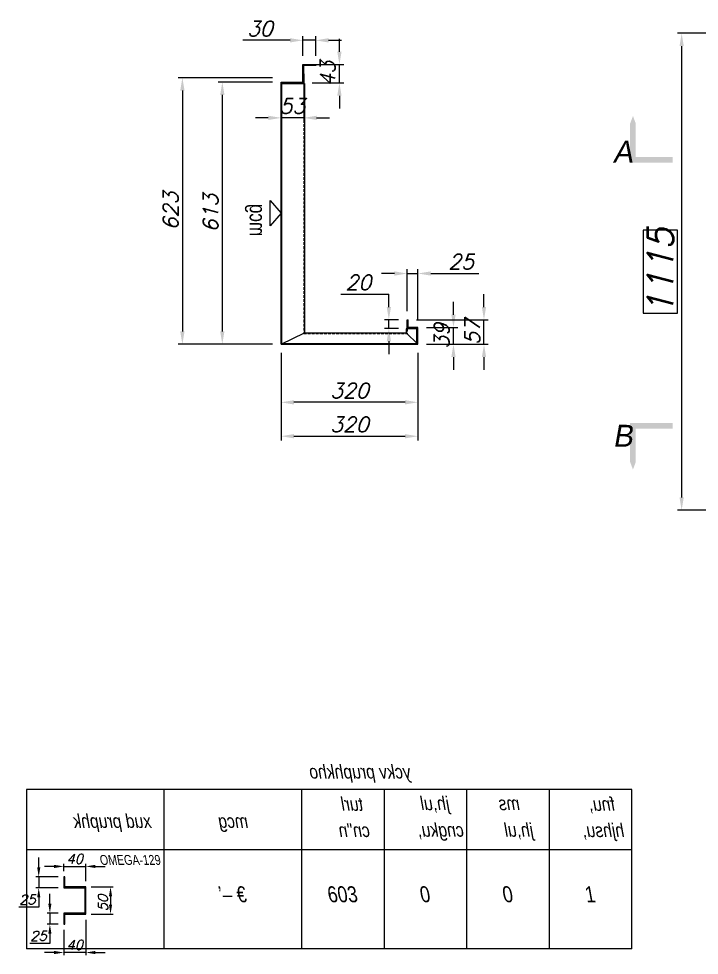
# Model space of a CAD drawing. Extents: x 155194 to 159465, y -160353 to -157536.
# Drawn here: x 155194 to 156786, y -160353 to -158163 of the extents above; entities that cross this region are included whole.
import ezdxf
from ezdxf.enums import TextEntityAlignment as Align

# ---------------------------------------------------------------- set-up
doc = ezdxf.new("R2010")
doc.units = 0
doc.linetypes.add('HIDDEN', pattern=[9.525, 6.35, -3.175])
doc.layers.add('A-STRS-1', color=6, linetype='Continuous', lineweight=18)
doc.layers.add('hat hide', color=146, linetype='Continuous', lineweight=18)
doc.layers.add('Dim WidthForAreaNetto', color=6, linetype='Continuous', plot=False)
for name, color, linetype in [('FRAME PROFILE', 1, 'Continuous'), ('HAT', 5, 'Continuous'), ('צבע', 7, 'Continuous')]:
    doc.layers.add(name, color=color, linetype=linetype)
doc.styles.add('010018$0$DIM', font='SIMPLEX.shx', dxfattribs={"oblique": 15})
doc.styles.add('HEBTXT', font='HEBTXT.shx')
doc.styles.add('MIHAL', font='sivan.shx', dxfattribs={"height": 20})
doc.styles.add('S', font='SIVAN_M.SHX', dxfattribs={"height": 10})
doc.styles.get("Standard").update_dxf_attribs({"font": 'arial.ttf'})
doc.styles.add('TEXTHEB', font='techno_m')
doc.dimstyles.new('PANELIM', dxfattribs={"dimtxt": 35, "dimasz": 30, "dimexe": 10, "dimexo": 20, "dimgap": 10, "dimtad": 1, "dimtoh": 1, "dimdec": 3, "dimdsep": 46, "dimtxsty": '010018$0$DIM', "dimcen": 0.09, "dimclrd": 55, "dimclre": 55, "dimclrt": 1, "dimadec": 0, "dimazin": 2, "dimtfac": 1, "dimtdec": 3, "dimtmove": 0, "dimatfit": 3, "dimfxl": 1, "dimtolj": 1, "dimtzin": 0, "dimarcsym": 0})

# ---------------------------------------------------------------- blocks, each defined once
blk = doc.blocks.new('TitleProfilesTable')
at = {"layer": 'FRAME PROFILE'}
for p, q in [((-1700, 0), (-1700, -219.1)), ((-1700, 0), (-1700, -219.1)), ((-1200, 0), (-1200, -219.1)), ((-900, 0), (-900, -219.1)), ((-600, 0), (-600, -219.1)), ((-300, 0), (-300, -219.1)), ((-300, 0), (-300, -219.1)), ((0, -219.1), (-2200, -219.1)), ((0, -219.1), (-2200, -219.1))]:
    blk.add_line(p, q, dxfattribs=at)
blk.add_lwpolyline([(0, -219.1), (0, 0), (-2200, 0), (-2200, -219.1)], dxfattribs=at)
at = {"color": 7, "style": 'TEXTHEB', "oblique": 10, "text_generation_flag": 2}
blk.add_text('yckv pruphkho', height=49.905, dxfattribs=at).set_placement((-799.4, 39.5))
at = {"color": 6, "style": 'TEXTHEB', "oblique": 10, "text_generation_flag": 2}
for s, p in [('turl', (-973, -77.8)), ('jh,ul', (-659, -75.4)), ('fnu,', (-57.6, -77.8)), ('ms', (-403.5, -75.4)), ('xud pruphk', (-1742.6, -139.8)), ('mcg', (-1390.9, -139.8)), ('cn"n', (-948.4, -173.1)), ('cngku,', (-607, -171.9)), ('jh,ul', (-354, -171.9)), ('hjhsu,', (-23.8, -173.1))]:
    blk.add_text(s, height=49.91, dxfattribs=at).set_placement(p)
blk = doc.blocks.new('*D4')
at = {"color": 55, "lineweight": -2, "transparency": 16777216}
for p, q in [((-414.4, -195.6), (-414.4, -160.6)), ((-383.9, -230.6), (-424.4, -230.6)), ((-414.4, -230.6), (-414.4, -270.6)), ((-383.9, -270.6), (-424.4, -270.6)), ((-414.4, -305.6), (-414.4, -340.6)), ((-414.4, -340.6), (-487.1, -340.6))]:
    blk.add_line(p, q, dxfattribs=at)
at = {"color": 55, "transparency": 16777216}
for points in [[(-420.3, -195.6), (-408.6, -195.6), (-414.4, -230.6)], [(-420.3, -305.6), (-408.6, -305.6), (-414.4, -270.6)]]:
    blk.add_solid(points, dxfattribs=at)
at = {"layer": 'Defpoints', "color": 0, "transparency": 16777216}
for p in [(-363.9, -230.6), (-414.4, -270.6), (-363.9, -270.6)]:
    blk.add_point(p, dxfattribs=at)
at = {"color": 1, "transparency": 16777216, "insert": (-455.8, -313.1), "char_height": 35, "attachment_point": 5, "style": '010018$0$DIM'}
blk.add_mtext('\\A1;25', dxfattribs=at)
blk = doc.blocks.new('*D5')
at = {"color": 55, "lineweight": -2, "transparency": 16777216}
for p, q in [((-283.9, -254.6), (-283.9, -383.5)), ((-363.9, -290.6), (-363.9, -383.5)), ((-398.9, -373.5), (-433.9, -373.5)), ((-283.9, -373.5), (-363.9, -373.5)), ((-248.9, -373.5), (-213.9, -373.5))]:
    blk.add_line(p, q, dxfattribs=at)
at = {"color": 55, "transparency": 16777216}
for points in [[(-398.9, -367.7), (-398.9, -379.3), (-363.9, -373.5)], [(-248.9, -367.7), (-248.9, -379.3), (-283.9, -373.5)]]:
    blk.add_solid(points, dxfattribs=at)
at = {"layer": 'Defpoints', "color": 0, "transparency": 16777216}
for p in [(-283.9, -234.6), (-363.9, -270.6), (-363.9, -373.5)]:
    blk.add_point(p, dxfattribs=at)
at = {"color": 1, "transparency": 16777216, "insert": (-323.9, -346), "char_height": 35, "attachment_point": 5, "style": '010018$0$DIM'}
blk.add_mtext('\\A1;40', dxfattribs=at)
blk = doc.blocks.new('*D6')
at = {"color": 55, "lineweight": -2, "transparency": 16777216}
for p, q in [((-263.9, -134.6), (-184, -134.6)), ((-194, -169.6), (-194, -199.6)), ((-263.9, -234.6), (-184, -234.6))]:
    blk.add_line(p, q, dxfattribs=at)
at = {"color": 55, "transparency": 16777216}
for points in [[(-199.9, -169.6), (-188.2, -169.6), (-194, -134.6)], [(-199.9, -199.6), (-188.2, -199.6), (-194, -234.6)]]:
    blk.add_solid(points, dxfattribs=at)
at = {"layer": 'Defpoints', "color": 0, "transparency": 16777216}
for p in [(-283.9, -134.6), (-283.9, -234.6), (-194, -234.6)]:
    blk.add_point(p, dxfattribs=at)
at = {"color": 1, "transparency": 16777216, "insert": (-221.5, -193.9), "char_height": 35, "attachment_point": 5, "rotation": 90, "style": '010018$0$DIM'}
blk.add_mtext('\\A1;50', dxfattribs=at)
blk = doc.blocks.new('*D7')
at = {"color": 55, "lineweight": -2, "transparency": 16777216}
for p, q in [((-398.9, -60.8), (-433.9, -60.8)), ((-363.9, -78.6), (-363.9, -50.8)), ((-363.9, -60.8), (-283.9, -60.8)), ((-283.9, -114.6), (-283.9, -50.8)), ((-248.9, -60.8), (-213.9, -60.8))]:
    blk.add_line(p, q, dxfattribs=at)
at = {"color": 55, "transparency": 16777216}
for points in [[(-398.9, -55), (-398.9, -66.6), (-363.9, -60.8)], [(-248.9, -55), (-248.9, -66.6), (-283.9, -60.8)]]:
    blk.add_solid(points, dxfattribs=at)
at = {"layer": 'Defpoints', "color": 0, "transparency": 16777216}
for p in [(-283.9, -60.8), (-363.9, -98.6), (-283.9, -134.6)]:
    blk.add_point(p, dxfattribs=at)
at = {"color": 1, "transparency": 16777216, "insert": (-323.9, -33.3), "char_height": 35, "attachment_point": 5, "style": '010018$0$DIM'}
blk.add_mtext('\\A1;40', dxfattribs=at)
blk = doc.blocks.new('*D8')
at = {"color": 55, "lineweight": -2, "transparency": 16777216}
for p, q in [((-455, -63.6), (-455, -28.6)), ((-383.9, -98.6), (-465, -98.6)), ((-455, -98.6), (-455, -138.6)), ((-383.9, -138.6), (-465, -138.6)), ((-455, -173.6), (-455, -208.6)), ((-455, -208.6), (-527.7, -208.6))]:
    blk.add_line(p, q, dxfattribs=at)
at = {"color": 55, "transparency": 16777216}
for points in [[(-460.8, -63.6), (-449.1, -63.6), (-455, -98.6)], [(-460.8, -173.6), (-449.1, -173.6), (-455, -138.6)]]:
    blk.add_solid(points, dxfattribs=at)
at = {"layer": 'Defpoints', "color": 0, "transparency": 16777216}
for p in [(-363.9, -98.6), (-455, -138.6), (-363.9, -138.6)]:
    blk.add_point(p, dxfattribs=at)
at = {"color": 1, "transparency": 16777216, "insert": (-496.3, -181.1), "char_height": 35, "attachment_point": 5, "style": '010018$0$DIM'}
blk.add_mtext('\\A1;25', dxfattribs=at)
blk = doc.blocks.new('LineProfilesTable')
at = {"layer": 'FRAME PROFILE'}
for p, q in [((-1700, 0), (-1700, -360.6)), ((-1200, 0), (-1200, -360.6)), ((-900, 0), (-900, -360.6)), ((-600, 0), (-600, -360.6)), ((-300, 0), (-300, -360.6)), ((0, -360.6), (-2200, -360.6)), ((0, -360.6), (-2200, -360.6))]:
    blk.add_line(p, q, dxfattribs=at)
for points in [[(-2200, 0), (-2200, -360.6)], [(0, -360.6), (0, 0)]]:
    blk.add_lwpolyline(points, dxfattribs=at)
at = {"layer": 'A-STRS-1', "style": 'HEBTXT', "oblique": 350, "width": 0.8}
blk.add_attdef('סוג', text='', height=36, dxfattribs=at).set_placement((-1709, -37.2, -43097.3), align=Align.MIDDLE_RIGHT)
at = {"layer": 'A-STRS-1', "oblique": 350, "width": 0.8}
for tag, p in [('אורך', (-1046, -161.9, -43097.3)), ('חיתוך_במעלות', (-746, -161.9, -43097.3)), ('כמות_יחידות', (-146, -161.9, -43097.3))]:
    blk.add_attdef(tag, text='', height=58, dxfattribs=at).set_placement(p, align=Align.MIDDLE)
at = {"layer": 'A-STRS-1', "style": 'TEXTHEB', "oblique": 10, "text_generation_flag": 2}
blk.add_attdef('צד_חיתוך', text='', height=58, dxfattribs=at).set_placement((-445.6, -161.9, -43097.3), align=Align.MIDDLE)
at = {"layer": 'A-STRS-1', "style": 'HEBTXT', "oblique": 350, "width": 0.8}
blk.add_attdef('צבע', text='', height=58, dxfattribs=at).set_placement((-1446, -161.9, -43097.3), align=Align.MIDDLE)
blk = doc.blocks.new('*D32')
at = {"color": 55, "lineweight": -2, "transparency": 16777216}
for p, q in [((156073, -158759), (156043, -158759)), ((156103, -158847.4), (156103, -158749)), ((156103, -158759), (156128, -158759)), ((156128, -158865.4), (156128, -158749)), ((156158, -158759), (156270.7, -158759))]:
    blk.add_line(p, q, dxfattribs=at)
at = {"color": 55, "transparency": 16777216}
for points in [[(156073, -158754), (156073, -158764), (156103, -158759)], [(156158, -158754), (156158, -158764), (156128, -158759)]]:
    blk.add_solid(points, dxfattribs=at)
at = {"layer": 'Defpoints', "color": 0, "transparency": 16777216}
for p in [(156128, -158759), (156103, -158867.4), (156128, -158885.4)]:
    blk.add_point(p, dxfattribs=at)
at = {"color": 1, "transparency": 16777216, "insert": (156229.3, -158731.5), "char_height": 35, "attachment_point": 5, "style": '010018$0$DIM'}
blk.add_mtext('\\A1;25', dxfattribs=at)
blk = doc.blocks.new('*D33')
at = {"color": 55, "lineweight": -2, "transparency": 16777216}
for p, q in [((155947.6, -158807.4), (156060.2, -158807.4)), ((156060.2, -158837.4), (156060.2, -158807.4)), ((156083, -158867.4), (156050.2, -158867.4)), ((156060.2, -158887.4), (156060.2, -158867.4)), ((156083, -158887.4), (156050.2, -158887.4)), ((156060.2, -158917.4), (156060.2, -158947.4))]:
    blk.add_line(p, q, dxfattribs=at)
at = {"color": 55, "transparency": 16777216}
for points in [[(156055.2, -158837.4), (156065.2, -158837.4), (156060.2, -158867.4)], [(156055.2, -158917.4), (156065.2, -158917.4), (156060.2, -158887.4)]]:
    blk.add_solid(points, dxfattribs=at)
at = {"layer": 'Defpoints', "color": 0, "transparency": 16777216}
for p in [(156060.2, -158867.4), (156103, -158867.4), (156103, -158887.4)]:
    blk.add_point(p, dxfattribs=at)
at = {"color": 1, "transparency": 16777216, "insert": (155988.9, -158779.9), "char_height": 35, "attachment_point": 5, "style": '010018$0$DIM'}
blk.add_mtext('\\A1;20', dxfattribs=at)
blk = doc.blocks.new('*D70')
at = {"color": 55, "lineweight": -2, "transparency": 16777216}
for p, q in [((156211.3, -158855.4), (156211.3, -158825.4)), ((156148, -158885.4), (156221.3, -158885.4)), ((156211.3, -158924.4), (156211.3, -158885.4)), ((156148, -158924.4), (156221.3, -158924.4)), ((156211.3, -158954.4), (156211.3, -158984.4))]:
    blk.add_line(p, q, dxfattribs=at)
at = {"color": 55, "transparency": 16777216}
for points in [[(156206.3, -158855.4), (156216.3, -158855.4), (156211.3, -158885.4)], [(156206.3, -158954.4), (156216.3, -158954.4), (156211.3, -158924.4)]]:
    blk.add_solid(points, dxfattribs=at)
at = {"layer": 'Defpoints', "color": 0, "transparency": 16777216}
for p in [(156128, -158885.4), (156211.3, -158885.4), (156128, -158924.4)]:
    blk.add_point(p, dxfattribs=at)
at = {"color": 1, "transparency": 16777216, "insert": (156183.8, -158904.9), "char_height": 35, "attachment_point": 5, "rotation": 90, "style": '010018$0$DIM'}
blk.add_mtext('\\A1;39', dxfattribs=at)
blk = doc.blocks.new('*D72')
at = {"color": 55, "lineweight": -2, "transparency": 16777216}
for p, q in [((155859, -158250.4), (155859, -158203.8)), ((155889, -158250.4), (155889, -158203.8)), ((155829, -158213.8), (155718.2, -158213.8)), ((155889, -158213.8), (155859, -158213.8)), ((155919, -158213.8), (155949, -158213.8))]:
    blk.add_line(p, q, dxfattribs=at)
at = {"color": 55, "transparency": 16777216}
for points in [[(155829, -158208.8), (155829, -158218.8), (155859, -158213.8)], [(155919, -158208.8), (155919, -158218.8), (155889, -158213.8)]]:
    blk.add_solid(points, dxfattribs=at)
at = {"layer": 'Defpoints', "color": 0, "transparency": 16777216}
for p in [(155859, -158213.8), (155859, -158270.4), (155889, -158270.4)]:
    blk.add_point(p, dxfattribs=at)
at = {"color": 1, "transparency": 16777216, "insert": (155758.6, -158186.3), "char_height": 35, "attachment_point": 5, "style": '010018$0$DIM'}
blk.add_mtext('\\A1;30', dxfattribs=at)
blk = doc.blocks.new('*D45')
at = {"color": 55, "lineweight": -2, "transparency": 16777216}
for p, q in [((155944.5, -158240.4), (155944.5, -158210.4)), ((155881, -158270.4), (155954.5, -158270.4)), ((155944.5, -158313.4), (155944.5, -158270.4)), ((155881, -158313.4), (155954.5, -158313.4)), ((155944.5, -158343.4), (155944.5, -158373.4))]:
    blk.add_line(p, q, dxfattribs=at)
at = {"color": 55, "transparency": 16777216}
for points in [[(155939.5, -158240.4), (155949.5, -158240.4), (155944.5, -158270.4)], [(155939.5, -158343.4), (155949.5, -158343.4), (155944.5, -158313.4)]]:
    blk.add_solid(points, dxfattribs=at)
at = {"layer": 'Defpoints', "color": 0, "transparency": 16777216}
for p in [(155861, -158270.4), (155944.5, -158270.4), (155861, -158313.4)]:
    blk.add_point(p, dxfattribs=at)
at = {"color": 1, "transparency": 16777216, "insert": (155917, -158291.9), "char_height": 35, "attachment_point": 5, "rotation": 90, "style": '010018$0$DIM'}
blk.add_mtext('\\A1;43', dxfattribs=at)
blk = doc.blocks.new('*D46')
at = {"color": 55, "lineweight": -2, "transparency": 16777216}
for p, q in [((155861, -158292.4), (155861, -158405.1)), ((155808, -158331.4), (155808, -158405.1)), ((155778, -158395.1), (155748, -158395.1)), ((155861, -158395.1), (155808, -158395.1)), ((155891, -158395.1), (155921, -158395.1))]:
    blk.add_line(p, q, dxfattribs=at)
at = {"color": 55, "transparency": 16777216}
for points in [[(155778, -158390.1), (155778, -158400.1), (155808, -158395.1)], [(155891, -158390.1), (155891, -158400.1), (155861, -158395.1)]]:
    blk.add_solid(points, dxfattribs=at)
at = {"layer": 'Defpoints', "color": 0, "transparency": 16777216}
for p in [(155861, -158272.4), (155808, -158311.4), (155808, -158395.1)]:
    blk.add_point(p, dxfattribs=at)
at = {"color": 1, "transparency": 16777216, "insert": (155834.5, -158367.6), "char_height": 35, "attachment_point": 5, "style": '010018$0$DIM'}
blk.add_mtext('\\A1;53', dxfattribs=at)
blk = doc.blocks.new('*D58')
at = {"layer": 'Defpoints', "color": 0, "transparency": 16777216}
for p in [(156105, -158867.4), (156282.7, -158867.4), (156128, -158924.4)]:
    blk.add_point(p, dxfattribs=at)
at = {"layer": 'Dim WidthForAreaNetto', "lineweight": -2, "transparency": 16777216}
for p, q in [((156282.7, -158837.4), (156282.7, -158807.4)), ((156125, -158867.4), (156292.7, -158867.4)), ((156282.7, -158924.4), (156282.7, -158867.4)), ((156148, -158924.4), (156292.7, -158924.4)), ((156282.7, -158954.4), (156282.7, -158984.4))]:
    blk.add_line(p, q, dxfattribs=at)
at = {"layer": 'Dim WidthForAreaNetto', "transparency": 16777216}
for points in [[(156277.7, -158837.4), (156287.7, -158837.4), (156282.7, -158867.4)], [(156277.7, -158954.4), (156287.7, -158954.4), (156282.7, -158924.4)]]:
    blk.add_solid(points, dxfattribs=at)
at = {"layer": 'Dim WidthForAreaNetto', "transparency": 16777216, "insert": (156255.2, -158895.9), "char_height": 35, "attachment_point": 5, "rotation": 90, "style": '010018$0$DIM'}
blk.add_mtext('\\A1;57', dxfattribs=at)
blk = doc.blocks.new('*D74')
at = {"layer": 'Defpoints', "color": 0, "transparency": 16777216}
for p in [(155808, -158924.4), (156128, -158924.4), (156128, -159139.5)]:
    blk.add_point(p, dxfattribs=at)
at = {"layer": 'Dim WidthForAreaNetto', "lineweight": -2, "transparency": 16777216}
for p, q in [((155808, -158944.4), (155808, -159149.5)), ((156128, -158944.4), (156128, -159149.5)), ((155838, -159139.5), (156098, -159139.5))]:
    blk.add_line(p, q, dxfattribs=at)
at = {"layer": 'Dim WidthForAreaNetto', "transparency": 16777216}
for points in [[(155838, -159134.5), (155838, -159144.5), (155808, -159139.5)], [(156098, -159134.5), (156098, -159144.5), (156128, -159139.5)]]:
    blk.add_solid(points, dxfattribs=at)
at = {"layer": 'Dim WidthForAreaNetto', "transparency": 16777216, "insert": (155968, -159112), "char_height": 35, "attachment_point": 5, "style": '010018$0$DIM'}
blk.add_mtext('\\A1;320', dxfattribs=at)
blk = doc.blocks.new('*D59')
at = {"color": 55, "lineweight": -2, "transparency": 16777216}
for p, q in [((155808, -158944.4), (155808, -159070.2)), ((156128, -158944.4), (156128, -159070.2)), ((156098, -159060.2), (155838, -159060.2))]:
    blk.add_line(p, q, dxfattribs=at)
at = {"color": 55, "transparency": 16777216}
for points in [[(155838, -159055.2), (155838, -159065.2), (155808, -159060.2)], [(156098, -159055.2), (156098, -159065.2), (156128, -159060.2)]]:
    blk.add_solid(points, dxfattribs=at)
at = {"layer": 'Defpoints', "color": 0, "transparency": 16777216}
for p in [(155808, -158924.4), (156128, -158924.4), (155808, -159060.2)]:
    blk.add_point(p, dxfattribs=at)
at = {"color": 1, "transparency": 16777216, "insert": (155968, -159032.7), "char_height": 35, "attachment_point": 5, "style": '010018$0$DIM'}
blk.add_mtext('\\A1;320', dxfattribs=at)
blk = doc.blocks.new('*D60')
at = {"layer": 'Defpoints', "color": 0, "transparency": 16777216}
for p in [(155808, -158301.4), (155577.2, -158924.4), (155808, -158924.4)]:
    blk.add_point(p, dxfattribs=at)
at = {"layer": 'Dim WidthForAreaNetto', "lineweight": -2, "transparency": 16777216}
for p, q in [((155788, -158301.4), (155567.2, -158301.4)), ((155577.2, -158331.4), (155577.2, -158894.4)), ((155788, -158924.4), (155567.2, -158924.4))]:
    blk.add_line(p, q, dxfattribs=at)
at = {"layer": 'Dim WidthForAreaNetto', "transparency": 16777216}
for points in [[(155572.2, -158331.4), (155582.2, -158331.4), (155577.2, -158301.4)], [(155572.2, -158894.4), (155582.2, -158894.4), (155577.2, -158924.4)]]:
    blk.add_solid(points, dxfattribs=at)
at = {"layer": 'Dim WidthForAreaNetto', "transparency": 16777216, "insert": (155549.7, -158612.9), "char_height": 35, "attachment_point": 5, "rotation": 90, "style": '010018$0$DIM'}
blk.add_mtext('\\A1;623', dxfattribs=at)
blk = doc.blocks.new('Zeva')
blk.add_lwpolyline([(19.8, -17.2), (-19.8, -17.2), (0, 0)], close=True)
at = {"layer": 'צבע', "color": 1, "style": 'S', "text_generation_flag": 2, "width": 0.8}
blk.add_text('mcg', height=25, dxfattribs=at).set_placement((36, -49))
blk = doc.blocks.new('*D61')
at = {"color": 55, "lineweight": -2, "transparency": 16777216}
for p, q in [((155788, -158311.4), (155660.6, -158311.4)), ((155670.6, -158341.4), (155670.6, -158894.4)), ((155788, -158924.4), (155660.6, -158924.4))]:
    blk.add_line(p, q, dxfattribs=at)
at = {"color": 55, "transparency": 16777216}
for points in [[(155665.6, -158341.4), (155675.6, -158341.4), (155670.6, -158311.4)], [(155665.6, -158894.4), (155675.6, -158894.4), (155670.6, -158924.4)]]:
    blk.add_solid(points, dxfattribs=at)
at = {"layer": 'Defpoints', "color": 0, "transparency": 16777216}
for p in [(155808, -158311.4), (155670.6, -158924.4), (155808, -158924.4)]:
    blk.add_point(p, dxfattribs=at)
at = {"color": 1, "transparency": 16777216, "insert": (155643.1, -158617.9), "char_height": 35, "attachment_point": 5, "rotation": 90, "style": '010018$0$DIM'}
blk.add_mtext('\\A1;613', dxfattribs=at)
blk = doc.blocks.new('*D67')
at = {"color": 55, "lineweight": -2, "transparency": 16777216}
for p, q in [((157065.8, -158197.4), (156735.1, -158197.4)), ((156745.1, -158227.4), (156745.1, -159282.4)), ((156735.1, -158657.6), (156655.1, -158657.6)), ((156655.1, -158657.6), (156655.1, -158852.1)), ((156735.1, -158852.1), (156735.1, -158657.6)), ((156655.1, -158852.1), (156735.1, -158852.1)), ((157012.8, -159312.4), (156735.1, -159312.4))]:
    blk.add_line(p, q, dxfattribs=at)
at = {"color": 55, "transparency": 16777216}
for points in [[(156740.1, -158227.4), (156750.1, -158227.4), (156745.1, -158197.4)], [(156740.1, -159282.4), (156750.1, -159282.4), (156745.1, -159312.4)]]:
    blk.add_solid(points, dxfattribs=at)
at = {"layer": 'Defpoints', "color": 0, "transparency": 16777216}
for p in [(157085.8, -158197.4), (156745.1, -159312.4), (157032.8, -159312.4)]:
    blk.add_point(p, dxfattribs=at)
at = {"color": 1, "transparency": 16777216, "insert": (156695.1, -158754.9), "char_height": 60, "attachment_point": 5, "rotation": 90, "style": '010018$0$DIM'}
blk.add_mtext('\\A1;1115', dxfattribs=at)
blk = doc.blocks.new('Omega-25_40_50')
at = {"color": 1}
blk.add_lwpolyline([(-359.8647, -270.6063), (-359.8647, -234.6063), (-283.8647, -234.6063), (-283.8647, -134.6063), (-359.8647, -134.6063), (-359.8647, -98.6063), (-363.8647, -98.6063), (-363.8647, -138.6063), (-287.8647, -138.6063), (-287.8647, -230.6063), (-363.8647, -230.6063), (-363.8647, -270.6063)], close=True, dxfattribs=at)
at = {"layer": 'A-STRS-1', "style": 'HEBTXT', "oblique": 350}
blk.add_attdef('OMEGA-25*40*50', text='', height=35, dxfattribs=at).set_placement((227.0322, -25.672), align=Align.MIDDLE_RIGHT)
for base, p1, p2, picture, middle in [((-454.9564, -138.6063), (-363.8647, -98.6063), (-363.8647, -138.6063), '*D8', (-496.3122, -181.1063)), ((-414.4214, -270.6063), (-363.8647, -230.6063), (-363.8647, -270.6063), '*D4', (-455.7772, -313.1063))]:
    dim = blk.add_linear_dim(base=base, p1=p1, p2=p2, angle=90, text='25', dimstyle='PANELIM')
    dim.commit()
    dim.dimension.update_dxf_attribs({"geometry": picture, "text_midpoint": middle})
for base, p1, p2, picture, middle in [((-283.8647, -60.8021), (-363.8647, -98.6063), (-283.8647, -134.6063), '*D7', (-323.8647, -60.8021)), ((-363.8647, -373.5098), (-283.8647, -234.6063), (-363.8647, -270.6063), '*D5', (-323.8647, -373.5098))]:
    dim = blk.add_linear_dim(base=base, p1=p1, p2=p2, text='40', dimstyle='PANELIM')
    dim.commit()
    dim.dimension.update_dxf_attribs({"geometry": picture, "text_midpoint": middle, "dimtype": 128})
dim = blk.add_linear_dim(base=(-194.0411, -234.6063), p1=(-283.8647, -134.6063), p2=(-283.8647, -234.6063), angle=90, text='50', dimstyle='PANELIM')
dim.commit()
dim.dimension.update_dxf_attribs({"geometry": '*D6', "text_midpoint": (-194.0411, -193.8539), "dimtype": 128})

msp = doc.modelspace()

# ---------------------------------------------------------------- linework, layer by layer
at = {"layer": 'A-STRS-1', "linetype": 'Continuous'}
for points in [[(156631.1837, -158390.6066, 0, 35.28, 0), (156631.1837, -158437.8554, 13.23, 13.23, 0), (156631.1837, -158493.1551, 13.23, 13.23, 0), (156724.4219, -158493.1551, 13.23, 13.23, 0)], [(156631.1837, -159217.5086, 0, 35.28, 0), (156631.1837, -159170.2599, 13.23, 13.23, 0), (156631.1837, -159114.9602, 13.23, 13.23, 0), (156724.4219, -159114.9602, 13.23, 13.23, 0)]]:
    msp.add_lwpolyline(points, format="xyseb", dxfattribs=at)
at = {"layer": 'HAT', "color": 5}
for p, q in [((155858.9928, -158311.3864), (155858.9928, -158270.3864)), ((155858.9928, -158270.3864), (155888.9928, -158270.3864)), ((155860.9928, -158313.3864), (155860.9928, -158272.3864)), ((155888.9928, -158272.3864), (155860.9928, -158272.3864)), ((155888.9928, -158270.3864), (155888.9928, -158272.3864)), ((155807.9928, -158311.3864), (155858.9928, -158311.3864)), ((155807.9928, -158924.3864), (155807.9928, -158311.3864)), ((155809.9928, -158313.3864), (155860.9928, -158313.3864)), ((155809.9928, -158922.3864), (155809.9928, -158313.3864)), ((156102.9928, -158887.3864), (156102.9928, -158867.3864)), ((156102.9928, -158867.3864), (156104.9928, -158867.3864)), ((156104.9928, -158885.3864), (156104.9928, -158867.3864)), ((156125.9928, -158887.3864), (156102.9928, -158887.3864)), ((156127.9928, -158885.3864), (156104.9928, -158885.3864)), ((156125.9928, -158922.3864), (156125.9928, -158887.3864)), ((156127.9928, -158924.3864), (156127.9928, -158885.3864)), ((155807.9928, -158924.3864), (156127.9928, -158924.3864)), ((155809.9928, -158922.3864), (156125.9928, -158922.3864))]:
    msp.add_line(p, q, dxfattribs=at)
at = {"layer": 'hat hide'}
for p, q in [((155809.9928, -158314.3864), (155862.9928, -158314.3864)), ((155862.9928, -158314.3864), (155862.9928, -158897.3864)), ((156125.9928, -158888.3864), (156100.9928, -158888.3864)), ((156100.9928, -158888.3864), (156100.9928, -158897.3864)), ((155807.9928, -158924.3864), (155862.9928, -158897.3864)), ((155862.9928, -158897.3864), (156100.9928, -158897.3864)), ((156100.9928, -158897.3864), (156127.9928, -158924.3864))]:
    msp.add_line(p, q, dxfattribs=at)
at = {"layer": 'hat hide', "linetype": 'HIDDEN'}
for p, q in [((155860.9928, -158314.3864), (155860.9928, -158899.3864)), ((156102.9928, -158888.3864), (156102.9928, -158899.3864)), ((155860.9928, -158899.3864), (156102.9928, -158899.3864))]:
    msp.add_line(p, q, dxfattribs=at)

# ---------------------------------------------------------------- block references
at = {"linetype": 'Continuous', "xscale": 1.5, "yscale": 1.5, "zscale": 1.5, "rotation": 270}
msp.add_blockref('Zeva', (155807.9928, -158617.8864), dxfattribs=at)
at = {"xscale": 0.6436739655464465, "yscale": 0.6436739655464465}
for name, p in [('TitleProfilesTable', (156628.2351, -159965.2152)), ('Omega-25_40_50', (155533.9893, -160106.2442))]:
    msp.add_blockref(name, p, dxfattribs=at)
msp.add_blockref('LineProfilesTable', (156628.2351, -160106.2442), dxfattribs=at).add_auto_attribs({'סוג': 'OMEGA-129', 'צבע': '’– €', 'אורך': '603', 'חיתוך_במעלות': '0', 'צד_חיתוך': '0', 'כמות_יחידות': '1'})

# ---------------------------------------------------------------- texts
at = {"layer": 'A-STRS-1', "linetype": 'Continuous', "style": 'MIHAL', "oblique": 10, "width": 1.015427}
for s, p in [('A', (156583.9287, -158500.0139)), ('B', (156583.9287, -159164.075))]:
    msp.add_text(s, height=51.2573, dxfattribs=at).set_placement(p)

# ---------------------------------------------------------------- dimensions: what is measured, and where the dimension line sits
dim = msp.add_linear_dim(base=(155858.9928, -158213.7683), p1=(155888.9928, -158270.3864), p2=(155858.9928, -158270.3864), dimstyle='PANELIM', override={"dimdec": 0})
dim.commit()
dim.dimension.update_dxf_attribs({"geometry": '*D72', "text_midpoint": (155758.5901, -158213.7683), "dimtype": 128})
for base, p1, p2, angle, picture, middle in [((155944.4822, -158270.3864), (155860.9928, -158313.3864), (155860.9928, -158270.3864), 90, '*D45', (155944.4822, -158291.8864)), ((155807.9928, -158395.114), (155860.9928, -158272.3864), (155807.9928, -158311.3864), 180, '*D46', (155834.4928, -158395.114)), ((156211.3194, -158885.3864), (156127.9928, -158924.3864), (156127.9928, -158885.3864), 90, '*D70', (156211.3194, -158904.8864))]:
    dim = msp.add_linear_dim(base=base, p1=p1, p2=p2, angle=angle, dimstyle='PANELIM')
    dim.commit()
    dim.dimension.update_dxf_attribs({"geometry": picture, "text_midpoint": middle, "dimtype": 128})
for base, p1, p2, override, picture, middle in [((156745.1346, -159312.3864), (157085.7961, -158197.3864), (157032.7961, -159312.3864), {"dimtxt": 60, "dimgap": -10}, '*D67', (156695.1346, -158754.8864)), ((155670.6288, -158924.3864), (155807.9928, -158311.3864), (155807.9928, -158924.3864), {"dimdec": 0, "dimfxl": 0.04}, '*D61', (155643.1288, -158617.8864))]:
    dim = msp.add_linear_dim(base=base, p1=p1, p2=p2, angle=90, dimstyle='PANELIM', override=override)
    dim.commit()
    dim.dimension.update_dxf_attribs({"geometry": picture, "text_midpoint": middle})
for base, p1, p2, angle, override, picture, middle in [((156127.9928, -158759.0477), (156102.9928, -158867.3864), (156127.9928, -158885.3864), 180, {"dimdec": 0}, '*D32', (156229.3486, -158759.0477)), ((156060.153, -158867.3864), (156102.9928, -158887.3864), (156102.9928, -158867.3864), 270, {"dimtmove": 1}, '*D33', (156056.5026, -158828.4345))]:
    dim = msp.add_linear_dim(base=base, p1=p1, p2=p2, angle=angle, dimstyle='PANELIM', override=override)
    dim.commit()
    dim.dimension.update_dxf_attribs({"geometry": picture, "text_midpoint": middle, "dimtype": 128})
dim = msp.add_linear_dim(base=(155807.9928, -159060.2463), p1=(156127.9928, -158924.3864), p2=(155807.9928, -158924.3864), angle=180, dimstyle='PANELIM')
dim.commit()
dim.dimension.update_dxf_attribs({"geometry": '*D59', "text_midpoint": (155967.9928, -159032.7463)})
at = {"layer": 'Dim WidthForAreaNetto'}
dim = msp.add_linear_dim(base=(155577.2273, -158924.3864), p1=(155807.9928, -158301.3864), p2=(155807.9928, -158924.3864), angle=90, dimstyle='PANELIM', override={"dimclrd": 256, "dimclre": 256, "dimclrt": 256}, dxfattribs=at)
dim.commit()
dim.dimension.update_dxf_attribs({"geometry": '*D60', "text_midpoint": (155549.7273, -158612.8864)})
dim = msp.add_linear_dim(base=(156282.6804, -158867.3864), p1=(156127.9928, -158924.3864), p2=(156104.9928, -158867.3864), angle=90, dimstyle='PANELIM', override={"dimclrd": 256, "dimclre": 256, "dimclrt": 256}, dxfattribs=at)
dim.commit()
dim.dimension.update_dxf_attribs({"geometry": '*D58', "text_midpoint": (156282.6804, -158895.8864), "dimtype": 128})
dim = msp.add_linear_dim(base=(156127.9928, -159139.4758), p1=(155807.9928, -158924.3864), p2=(156127.9928, -158924.3864), dimstyle='PANELIM', override={"dimclrd": 256, "dimclre": 256, "dimclrt": 256}, dxfattribs=at)
dim.commit()
dim.dimension.update_dxf_attribs({"geometry": '*D74', "text_midpoint": (155967.9928, -159111.9758)})

doc.saveas('drawing.dxf')
